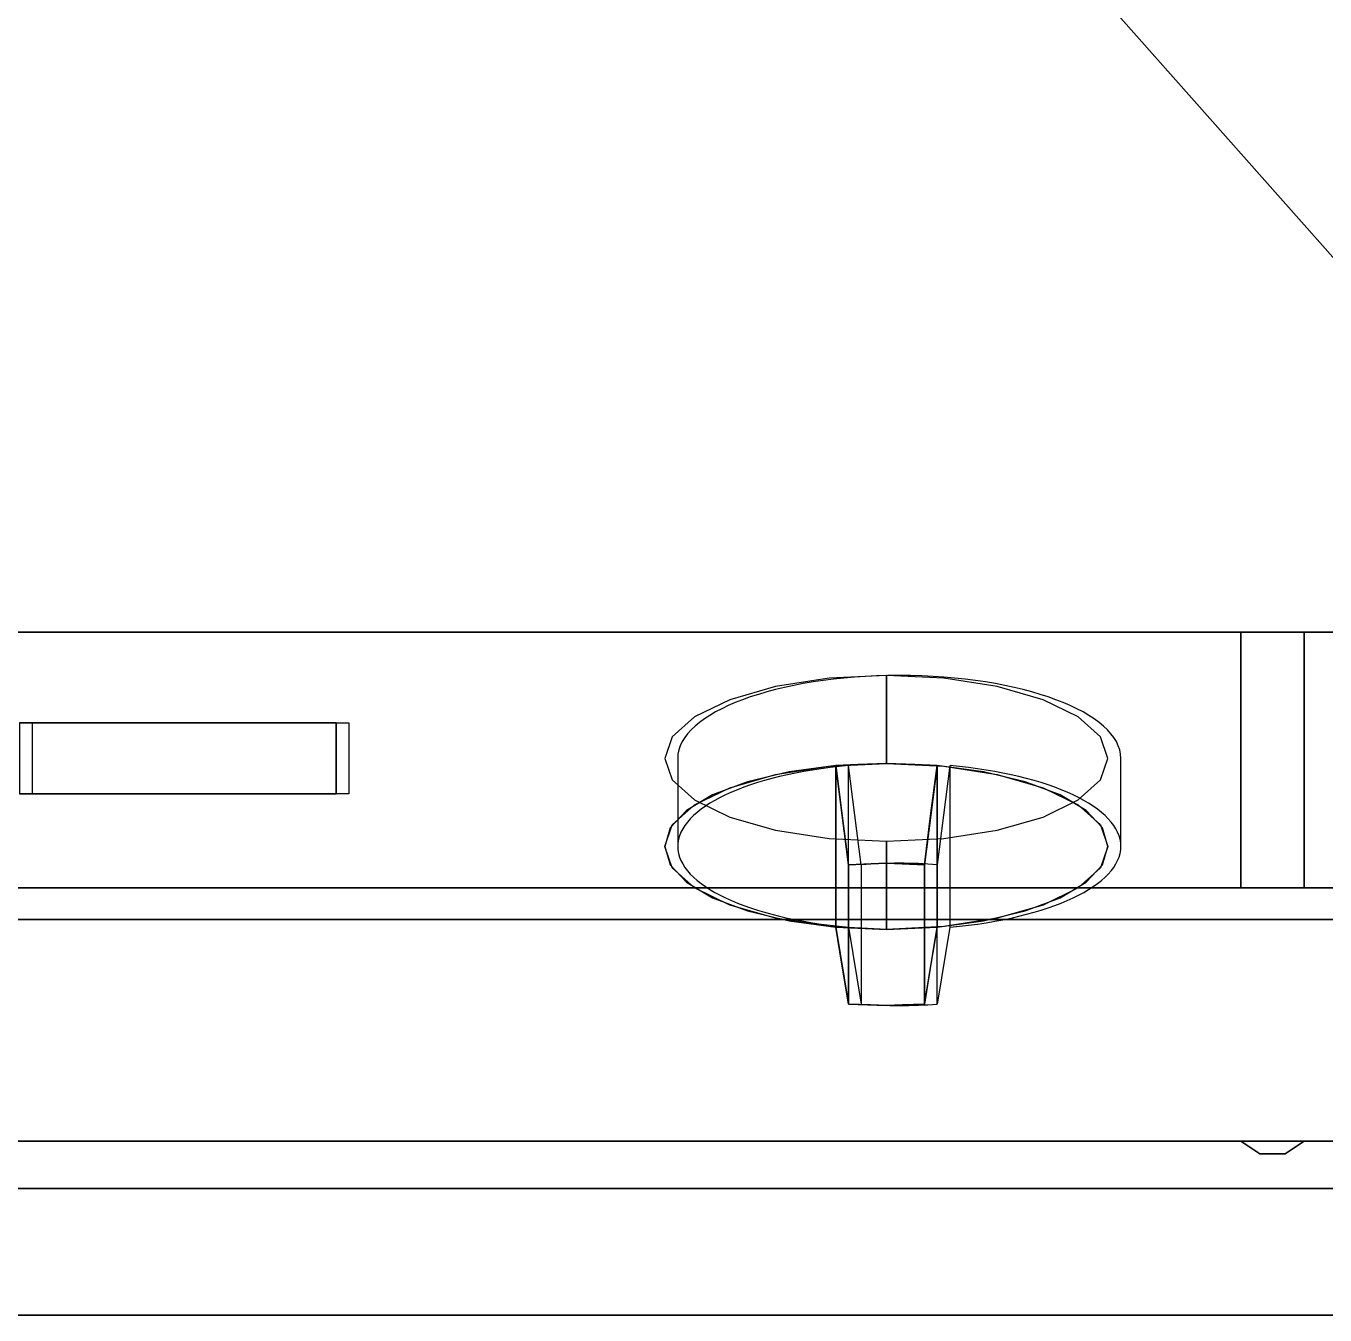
# Model space of a CAD drawing. Header units: millimetres. Extents: x -2 to 771, y -886 to 7.
# Drawn here: x 442.1 to 647.2, y -885 to -681.3 of the extents above; entities that cross this region are included whole.
import ezdxf

# ---------------------------------------------------------------- set-up
doc = ezdxf.new("R2010")
doc.units = ezdxf.units.MM
for name, color, linetype in [('IQ_200_2D', 1, 'Continuous'), ('IQ_200_3D', 1, 'Continuous'), ('IQ_204_2D', 7, 'Continuous'), ('IQ_204_3D', 7, 'Continuous'), ('IQ_BLUE_3D', 5, 'Continuous')]:
    doc.layers.add(name, color=color, linetype=linetype)

msp = doc.modelspace()

# ---------------------------------------------------------------- linework, layer by layer
at = {"layer": 'IQ_200_2D'}
for p, q in [((69, -777.1), (701, -777.1)), ((430.31, -817.5), (549.69, -817.5)), ((430.31, -817.5), (549.69, -817.5)), ((610.31, -817.5), (701, -817.5)), ((610.31, -817.5), (701, -817.5)), ((563.84, -822.5), (416.16, -822.5)), ((669, -822.5), (596.16, -822.5)), ((69, -857.5), (669, -857.5)), ((60, -885), (710, -885))]:
    msp.add_line(p, q, dxfattribs=at)
at = {"layer": 'IQ_200_3D'}
for points, invisible_edges in [([(767.96, -60, 157), (-2.04, -825, 157), (-2.04, -60, 157), (57.96, 0, 157)], 13), ([(-2.04, -60, 190), (-2.04, -825, 190), (767.96, -60, 190), (57.96, 0, 190)], 14), ([(-2.04, -825, 157), (767.96, -60, 157), (767.96, -825, 157), (707.96, -885, 157)], 13), ([(767.96, -825, 190), (767.96, -60, 190), (-2.04, -825, 190), (707.96, -885, 190)], 14), ([(727.96, -845, 150), (37.96, -845, 150), (37.96, -80, 150), (727.96, -80, 150)], 5), ([(441.04, -791.41, 1534.57), (491.04, -791.41, 1534.57), (633.96, -777.1, 1570), (131.96, -777.1, 1570)], 10), ([(633.96, -777.1, 1570), (491.04, -791.41, 1534.57), (491.04, -802.65, 1506.76)], 13), ([(491.04, -802.65, 1506.76), (633.96, -817.5, 1470), (633.96, -777.1, 1570)], 13), ([(633.96, -817.5, 1470), (491.04, -802.65, 1506.76), (441.04, -802.65, 1506.76), (131.96, -817.5, 1470)], 5), ([(57.96, -885, 157), (0, -840.53, 157), (-2.04, -825, 157), (707.96, -885, 157)], 5), ([(-2.04, -825, 190), (0, -840.53, 190), (57.96, -885, 190), (707.96, -885, 190)], 10), ([(707.96, -865, 150), (57.96, -865, 150), (37.96, -845, 150), (727.96, -845, 150)], 14), ([(636.96, -859.5, 258.47), (633.96, -857.5, 258.47), (638.96, -859.5, 258.47)], 2), ([(643.96, -857.5, 258.47), (640.96, -859.5, 258.47), (638.96, -859.5, 258.47), (633.96, -857.5, 258.47)], 4), ([(633.96, -857.5, 1420.19), (636.96, -859.5, 1420.19), (638.96, -859.5, 1420.19), (643.96, -857.5, 1420.19)], 4), ([(640.96, -859.5, 1420.19), (643.96, -857.5, 1420.19), (638.96, -859.5, 1420.19)], 2)]:
    msp.add_3dface(points, dxfattribs=dict(at, invisible_edges=invisible_edges))
for points in [[(698.96, -777.1, 1570), (698.96, -63.9, 1570), (66.96, -63.9, 1570), (66.96, -777.1, 1570)], [(643.96, -817.5, 1470), (698.96, -817.5, 1470), (698.96, -777.1, 1570), (643.96, -777.1, 1570)], [(66.96, -817.5, 1470), (66.96, -817.5, 190), (698.96, -817.5, 190), (698.96, -817.5, 1470)], [(666.96, -822.5, 1470), (666.96, -822.5, 195), (66.96, -822.5, 195), (66.96, -822.5, 1470)], [(666.96, -857.5, 195), (66.96, -857.5, 195), (66.96, -822.5, 195), (666.96, -822.5, 195)], [(666.96, -857.5, 1470), (666.96, -822.5, 1470), (66.96, -822.5, 1470), (66.96, -857.5, 1470)], [(666.96, -857.5, 1470), (666.96, -857.5, 195), (66.96, -857.5, 195), (66.96, -857.5, 1470)], [(633.96, -857.5, 1420.19), (633.96, -857.5, 258.47), (636.96, -859.5, 258.47), (636.96, -859.5, 1420.19)], [(640.96, -859.5, 1420.19), (640.96, -859.5, 258.47), (643.96, -857.5, 258.47), (643.96, -857.5, 1420.19)], [(636.96, -859.5, 1420.19), (636.96, -859.5, 258.47), (638.96, -859.5, 258.47), (638.96, -859.5, 1420.19)], [(638.96, -859.5, 1420.19), (638.96, -859.5, 258.47), (640.96, -859.5, 258.47), (640.96, -859.5, 1420.19)], [(57.96, -865, 157), (57.96, -865, 150), (707.96, -865, 150), (707.96, -865, 157)], [(57.96, -885, 190), (57.96, -885, 157), (707.96, -885, 157), (707.96, -885, 190)]]:
    msp.add_3dface(points, dxfattribs=at)
at = {"layer": 'IQ_204_2D'}
for p, q in [((69, -63.9), (701, -777.1)), ((443.08, -802.65), (443.08, -791.41)), ((443.08, -791.41), (493.08, -791.41)), ((493.08, -791.41), (493.08, -802.65)), ((545, -797.03), (545, -810.94)), ((615, -810.94), (615, -797.03)), ((574, -813.83), (572, -798.17)), ((572, -823.7), (572, -798.22)), ((588, -798.17), (586, -813.83)), ((588, -798.22), (588, -823.7)), ((493.08, -802.65), (443.08, -802.65)), ((574, -813.83), (574, -835.86)), ((586, -835.86), (586, -813.83)), ((572, -823.7), (574, -835.86)), ((588, -823.7), (586, -835.86))]:
    msp.add_line(p, q, dxfattribs=at)
for centre, major_axis, start_param, end_param in [((580, -797.03), (-35, 0), 3.141593, 6.283185), ((580, -810.94), (35, 0), 1.802, 4.481186), ((580, -810.94), (35, 0), 4.943592, 7.622778), ((580, -824.85), (30, 0), 1.369438, 1.772154), ((580, -824.85), (30, 0), 4.511031, 4.913747)]:
    msp.add_ellipse(centre, major_axis=major_axis, ratio=0.374607, start_param=start_param, end_param=end_param, dxfattribs=at)
at = {"layer": 'IQ_204_3D'}
for points, invisible_edges in [([(560.46, -785.68, 1548.77), (553.21, -787.76, 1543.61), (553.21, -801.67, 1549.23)], 14), ([(553.21, -801.67, 1549.23), (560.46, -799.58, 1554.39), (560.46, -785.68, 1548.77)], 14), ([(568.9, -784.37, 1552.01), (560.46, -785.68, 1548.77), (560.46, -799.58, 1554.39), (568.9, -798.27, 1557.63)], 10), ([(568.9, -784.37, 1552.01), (568.9, -798.27, 1557.63), (577.96, -783.92, 1553.12)], 3), ([(568.9, -798.27, 1557.63), (577.96, -797.83, 1558.74), (577.96, -783.92, 1553.12)], 12), ([(577.96, -783.92, 1553.12), (577.96, -797.83, 1558.74), (587.01, -784.37, 1552.01)], 2), ([(577.96, -797.83, 1558.74), (587.01, -798.27, 1557.63), (587.01, -784.37, 1552.01)], 14), ([(595.46, -785.68, 1548.77), (587.01, -784.37, 1552.01), (587.01, -798.27, 1557.63), (595.46, -799.58, 1554.39)], 10), ([(595.46, -799.58, 1554.39), (602.7, -787.76, 1543.61), (595.46, -785.68, 1548.77)], 13), ([(547.64, -804.38, 1542.51), (553.21, -787.76, 1543.61), (547.64, -790.47, 1536.89)], 13), ([(553.21, -801.67, 1549.23), (553.21, -787.76, 1543.61), (547.64, -804.38, 1542.51)], 3), ([(595.46, -799.58, 1554.39), (602.7, -801.67, 1549.23), (602.7, -787.76, 1543.61)], 14), ([(608.27, -790.47, 1536.89), (602.7, -787.76, 1543.61), (602.7, -801.67, 1549.23)], 14), ([(544.15, -807.54, 1534.68), (547.64, -790.47, 1536.89), (544.15, -793.64, 1529.06)], 13), ([(544.15, -807.54, 1534.68), (547.64, -804.38, 1542.51), (547.64, -790.47, 1536.89)], 14), ([(608.27, -790.47, 1536.89), (602.7, -801.67, 1549.23), (608.27, -804.38, 1542.51)], 13), ([(608.27, -790.47, 1536.89), (608.27, -804.38, 1542.51), (611.76, -793.64, 1529.06)], 3), ([(542.96, -810.94, 1526.28), (544.15, -807.54, 1534.68), (544.15, -793.64, 1529.06)], 14), ([(544.15, -793.64, 1529.06), (542.96, -797.03, 1520.67), (542.96, -810.94, 1526.28)], 14), ([(608.27, -804.38, 1542.51), (611.76, -807.54, 1534.68), (611.76, -793.64, 1529.06)], 14), ([(611.76, -793.64, 1529.06), (611.76, -807.54, 1534.68), (612.96, -797.03, 1520.67)], 3), ([(544.15, -800.42, 1512.27), (544.15, -814.33, 1517.89), (542.96, -797.03, 1520.67)], 3), ([(542.96, -797.03, 1520.67), (544.15, -814.33, 1517.89), (542.96, -810.94, 1526.28)], 13), ([(573.45, -798.02, 1558.25), (569.96, -798.17, 1557.88), (570.92, -805.7, 1558.49)], 12), ([(570.92, -805.7, 1558.49), (575.46, -813.7, 1559.49), (573.45, -798.02, 1558.25)], 15), ([(575.46, -813.7, 1559.49), (577.96, -797.83, 1558.74), (573.45, -798.02, 1558.25)], 13), ([(577.96, -797.83, 1558.74), (575.46, -813.7, 1559.49), (577.96, -813.61, 1559.72)], 13), ([(580.45, -813.7, 1559.49), (582.46, -798.02, 1558.25), (577.96, -797.83, 1558.74)], 13), ([(577.96, -813.61, 1559.72), (580.45, -813.7, 1559.49), (577.96, -797.83, 1558.74)], 14), ([(582.46, -798.02, 1558.25), (580.45, -813.7, 1559.49), (584.99, -805.7, 1558.49)], 15), ([(584.99, -805.7, 1558.49), (585.96, -798.17, 1557.88), (582.46, -798.02, 1558.25)], 12), ([(611.76, -800.42, 1512.27), (612.96, -797.03, 1520.67), (612.96, -810.94, 1526.28)], 14), ([(612.96, -797.03, 1520.67), (611.76, -807.54, 1534.68), (612.96, -810.94, 1526.28)], 13), ([(550.52, -802.8, 1546.43), (569.96, -823.7, 1494.69), (562.6, -799.16, 1555.45)], 15), ([(550.52, -802.8, 1546.43), (562.6, -799.16, 1555.45), (556.01, -800.72, 1551.57)], 1), ([(569.96, -823.7, 1494.69), (569.96, -798.17, 1557.88), (562.6, -799.16, 1555.45)], 12), ([(571.96, -813.83, 1559.16), (569.96, -798.17, 1557.88), (571.96, -835.86, 1504.65)], 2), ([(569.96, -823.7, 1494.69), (571.96, -835.86, 1504.65), (569.96, -798.17, 1557.88)], 2), ([(583.96, -835.86, 1504.65), (585.96, -823.7, 1494.69), (585.96, -798.17, 1557.88)], 12), ([(585.96, -798.17, 1557.88), (583.96, -813.83, 1559.16), (583.96, -835.86, 1504.65)], 12), ([(585.96, -823.7, 1494.69), (593.31, -799.16, 1555.45), (585.96, -798.17, 1557.88)], 1), ([(585.96, -823.7, 1494.69), (605.39, -802.8, 1546.43), (593.31, -799.16, 1555.45)], 15), ([(593.31, -799.16, 1555.45), (605.39, -802.8, 1546.43), (599.9, -800.72, 1551.57)], 1), ([(544.15, -800.42, 1512.27), (547.64, -803.59, 1504.44), (547.64, -817.49, 1510.06), (544.15, -814.33, 1517.89)], 10), ([(608.27, -803.59, 1504.44), (611.76, -800.42, 1512.27), (611.76, -814.33, 1517.89), (608.27, -817.49, 1510.06)], 10), ([(612.96, -810.94, 1526.28), (611.76, -814.33, 1517.89), (611.76, -800.42, 1512.27)], 14), ([(550.52, -802.8, 1546.43), (546.39, -805.28, 1540.3), (543.82, -808.03, 1533.47)], 12), ([(569.96, -823.7, 1494.69), (550.52, -802.8, 1546.43), (543.82, -808.03, 1533.47)], 15), ([(547.64, -803.59, 1504.44), (553.21, -806.3, 1497.72), (553.21, -820.21, 1503.34), (547.64, -817.49, 1510.06)], 10), ([(612.96, -810.94, 1526.28), (605.39, -802.8, 1546.43), (585.96, -823.7, 1494.69)], 15), ([(602.7, -806.3, 1497.72), (608.27, -803.59, 1504.44), (608.27, -817.49, 1510.06), (602.7, -820.21, 1503.34)], 10), ([(612.09, -808.03, 1533.47), (609.52, -805.28, 1540.3), (605.39, -802.8, 1546.43)], 12), ([(612.09, -808.03, 1533.47), (605.39, -802.8, 1546.43), (612.96, -810.94, 1526.28)], 3), ([(553.21, -806.3, 1497.72), (560.46, -808.38, 1492.56), (560.46, -822.29, 1498.18), (553.21, -820.21, 1503.34)], 10), ([(570.92, -805.7, 1558.49), (571.96, -813.83, 1559.16), (575.46, -813.7, 1559.49)], 12), ([(580.45, -813.7, 1559.49), (583.96, -813.83, 1559.16), (584.99, -805.7, 1558.49)], 12), ([(595.46, -808.38, 1492.56), (602.7, -806.3, 1497.72), (602.7, -820.21, 1503.34), (595.46, -822.29, 1498.18)], 10), ([(543.82, -808.03, 1533.47), (542.96, -810.94, 1526.28), (546.39, -816.6, 1512.27)], 14), ([(543.82, -808.03, 1533.47), (546.39, -816.6, 1512.27), (569.96, -823.7, 1494.69)], 15), ([(560.46, -808.38, 1492.56), (568.9, -809.69, 1489.32), (568.9, -823.6, 1494.94), (560.46, -822.29, 1498.18)], 10), ([(587.01, -809.69, 1489.32), (595.46, -808.38, 1492.56), (595.46, -822.29, 1498.18), (587.01, -823.6, 1494.94)], 10), ([(577.96, -824.05, 1493.83), (568.9, -823.6, 1494.94), (568.9, -809.69, 1489.32), (577.96, -810.14, 1488.21)], 2), ([(577.96, -810.14, 1488.21), (587.01, -809.69, 1489.32), (587.01, -823.6, 1494.94), (577.96, -824.05, 1493.83)], 2), ([(542.96, -810.94, 1526.28), (543.82, -813.84, 1519.1), (546.39, -816.6, 1512.27)], 12), ([(585.96, -823.7, 1494.69), (599.9, -821.15, 1501), (612.96, -810.94, 1526.28)], 15), ([(599.9, -821.15, 1501), (609.52, -816.6, 1512.27), (612.96, -810.94, 1526.28)], 15), ([(612.96, -810.94, 1526.28), (609.52, -816.6, 1512.27), (612.09, -813.84, 1519.1)], 1), ([(577.96, -813.61, 1559.72), (571.96, -813.83, 1559.16), (583.96, -813.83, 1559.16)], 2), ([(583.96, -835.86, 1504.65), (583.96, -813.83, 1559.16), (571.96, -813.83, 1559.16), (571.96, -835.86, 1504.65)], 10), ([(569.96, -823.7, 1494.69), (546.39, -816.6, 1512.27), (550.52, -819.08, 1506.14)], 13), ([(609.52, -816.6, 1512.27), (599.9, -821.15, 1501), (605.39, -819.08, 1506.14)], 1), ([(550.52, -819.08, 1506.14), (556.01, -821.15, 1501), (569.96, -823.7, 1494.69)], 14), ([(569.96, -823.7, 1494.69), (556.01, -821.15, 1501), (562.6, -822.72, 1497.12)], 1), ([(585.96, -823.7, 1494.69), (593.31, -822.72, 1497.12), (599.9, -821.15, 1501)], 12), ([(570.92, -829.54, 1499.48), (569.96, -823.7, 1494.69), (573.45, -823.85, 1494.32)], 12), ([(573.45, -823.85, 1494.32), (575.46, -835.99, 1504.32), (570.92, -829.54, 1499.48)], 15), ([(575.46, -835.99, 1504.32), (573.45, -823.85, 1494.32), (577.96, -824.05, 1493.83)], 13), ([(577.96, -836.08, 1504.09), (575.46, -835.99, 1504.32), (577.96, -824.05, 1493.83)], 14), ([(580.45, -835.99, 1504.32), (577.96, -824.05, 1493.83), (582.46, -823.85, 1494.32)], 13), ([(577.96, -824.05, 1493.83), (580.45, -835.99, 1504.32), (577.96, -836.08, 1504.09)], 13), ([(584.99, -829.54, 1499.48), (580.45, -835.99, 1504.32), (582.46, -823.85, 1494.32)], 15), ([(582.46, -823.85, 1494.32), (585.96, -823.7, 1494.69), (584.99, -829.54, 1499.48)], 12), ([(575.46, -835.99, 1504.32), (571.96, -835.86, 1504.65), (570.92, -829.54, 1499.48)], 12), ([(584.99, -829.54, 1499.48), (583.96, -835.86, 1504.65), (580.45, -835.99, 1504.32)], 12), ([(583.96, -835.86, 1504.65), (571.96, -835.86, 1504.65), (577.96, -836.08, 1504.09)], 1)]:
    msp.add_3dface(points, dxfattribs=dict(at, invisible_edges=invisible_edges))
at = {"layer": 'IQ_BLUE_3D'}
for points in [[(633.96, -817.5, 1470), (643.96, -817.5, 1470), (643.96, -777.1, 1570), (633.96, -777.1, 1570)], [(491.04, -802.65, 1506.76), (491.04, -791.41, 1534.57), (441.04, -791.41, 1534.57), (441.04, -802.65, 1506.76)]]:
    msp.add_3dface(points, dxfattribs=at)

doc.saveas('drawing.dxf')
